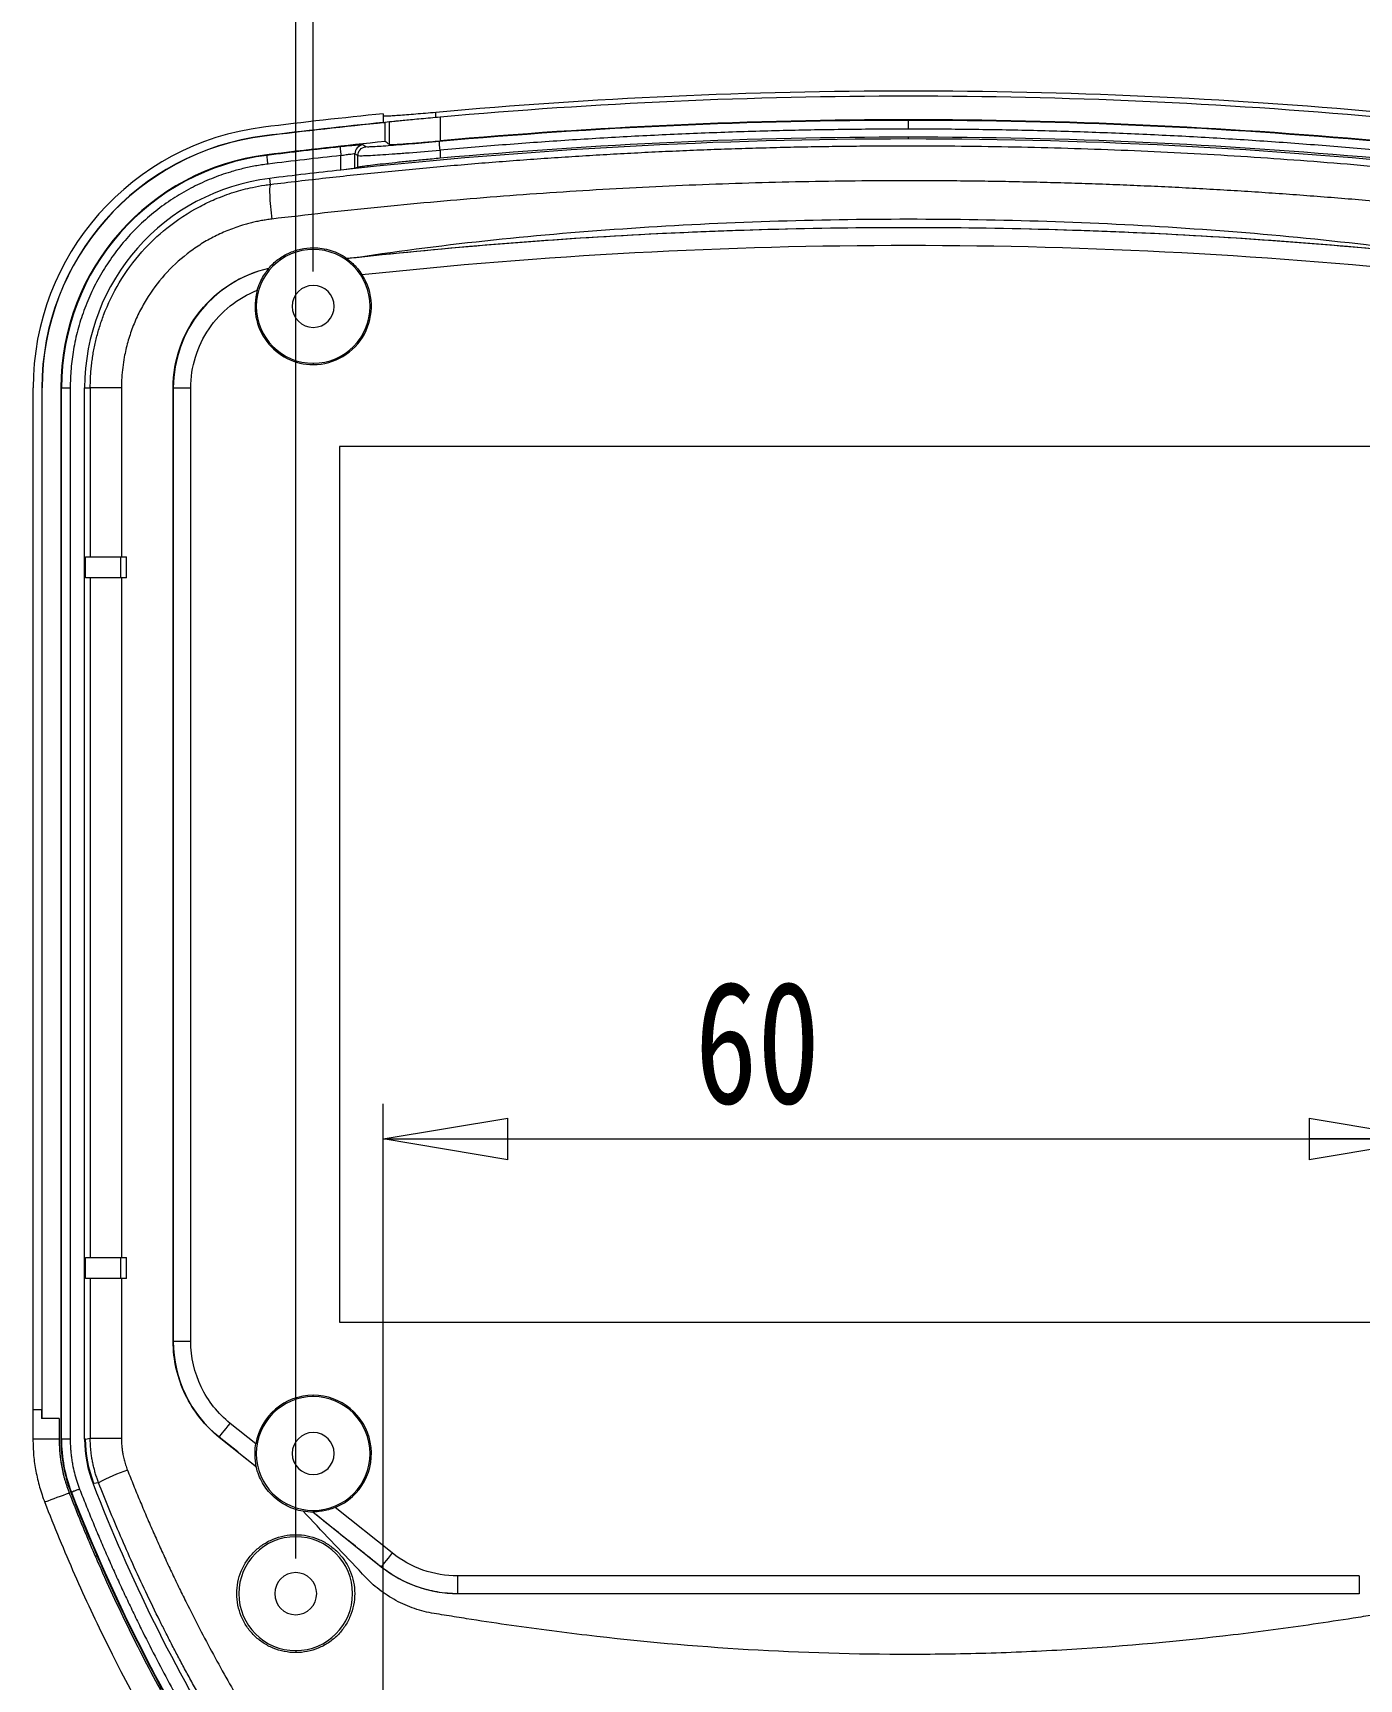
# Model space of a CAD drawing. Header units: millimetres. Extents: x 6 to 426, y 10 to 307.
# Drawn here: x 210.44 to 248.32, y 199.07 to 246.07 of the extents above; entities that cross this region are included whole.
import ezdxf

# ---------------------------------------------------------------- set-up
doc = ezdxf.new("R2010")
doc.units = ezdxf.units.MM
doc.styles.add('SLDTEXTSTYLE1', font='TXT', dxfattribs={"width": 0.75})
doc.dimstyles.new('SLDDIMSTYLE0', dxfattribs={"dimtxt": 3.5, "dimasz": 3.556, "dimexe": 0, "dimexo": 0.0625, "dimgap": 0.875, "dimtad": 1, "dimlfac": 2, "dimrnd": 1e-09, "dimzin": 12, "dimdsep": 46, "dimtxsty": 'SLDTEXTSTYLE1', "dimblk1": 'CLOSED', "dimblk2": 'CLOSED', "dimsah": 1, "dimcen": 0.09, "dimadec": 0, "dimazin": 3, "dimtfac": 1, "dimtofl": 0, "dimtmove": 0, "dimatfit": 3, "dimldrblk": 'CLOSED', "dimfxl": 1, "dimfrac": 2, "dimtolj": 1, "dimtzin": 12, "dimarcsym": 0})

# ---------------------------------------------------------------- blocks, each defined once
blk = doc.blocks.new('_CLOSED')
at = {"color": 0, "linetype": 'ByBlock', "lineweight": -2}
for p, q in [((-1, 0.166667), (0, 0)), ((-1, 0.166667), (-1, -0.166667)), ((0, 0), (-1, -0.166667)), ((0, 0), (-1, 0))]:
    blk.add_line(p, q, dxfattribs=at)
blk = doc.blocks.new('_D_3')
at = {"color": 7, "linetype": 'Continuous', "lineweight": 0}
for p, q in [((218.45, 239.263), (218.45, 251.952)), ((252.45, 239.263), (252.45, 251.952)), ((218.45, 250.952), (252.45, 250.952))]:
    blk.add_line(p, q, dxfattribs=at)
at = {"color": 7, "linetype": 'Continuous', "lineweight": 0, "xscale": 3.556, "yscale": 3.556, "rotation": 180.0000000000004}
blk.add_blockref('_CLOSED', (218.45, 250.952, 1.251), dxfattribs=at)
at = {"color": 7, "linetype": 'Continuous', "lineweight": 0, "xscale": 3.556, "yscale": 3.556}
blk.add_blockref('_CLOSED', (252.45, 250.952, 1.251), dxfattribs=at)
at = {"color": 7, "linetype": 'Continuous', "lineweight": 0, "insert": (231.541, 255.464, 1.251), "char_height": 3.5, "attachment_point": 1, "style": 'SLDTEXTSTYLE1'}
blk.add_mtext('68', dxfattribs=at)
blk = doc.blocks.new('_D_4')
at = {"color": 7, "linetype": 'Continuous', "lineweight": 0}
for p, q in [((217.95, 202.513), (217.95, 261.408)), ((252.95, 200.888), (252.95, 261.408)), ((217.95, 260.408), (252.95, 260.408))]:
    blk.add_line(p, q, dxfattribs=at)
at = {"color": 7, "linetype": 'Continuous', "lineweight": 0, "xscale": 3.556, "yscale": 3.556, "rotation": 180.0000000000004}
blk.add_blockref('_CLOSED', (217.95, 260.408, 1.251), dxfattribs=at)
at = {"color": 7, "linetype": 'Continuous', "lineweight": 0, "xscale": 3.556, "yscale": 3.556}
blk.add_blockref('_CLOSED', (252.95, 260.408, 1.251), dxfattribs=at)
at = {"color": 7, "linetype": 'Continuous', "lineweight": 0, "insert": (231.541, 264.92, 1.251), "char_height": 3.5, "attachment_point": 1, "style": 'SLDTEXTSTYLE1'}
blk.add_mtext('70', dxfattribs=at)
blk = doc.blocks.new('_D_5')
at = {"color": 7, "linetype": 'Continuous', "lineweight": 0}
for p, q in [((220.45, 197.513), (220.45, 215.494)), ((250.45, 197.513), (250.45, 215.494)), ((220.45, 214.494), (250.45, 214.494))]:
    blk.add_line(p, q, dxfattribs=at)
at = {"color": 7, "linetype": 'Continuous', "lineweight": 0, "xscale": 3.556, "yscale": 3.556, "rotation": 180.0000000000004}
blk.add_blockref('_CLOSED', (220.45, 214.494, 1.251), dxfattribs=at)
at = {"color": 7, "linetype": 'Continuous', "lineweight": 0, "xscale": 3.556, "yscale": 3.556}
blk.add_blockref('_CLOSED', (250.45, 214.494, 1.251), dxfattribs=at)
at = {"color": 7, "linetype": 'Continuous', "lineweight": 0, "insert": (229.351, 219.006, 1.251), "char_height": 3.5, "attachment_point": 1, "style": 'SLDTEXTSTYLE1'}
blk.add_mtext('60', dxfattribs=at)

msp = doc.modelspace()

# ---------------------------------------------------------------- linework, layer by layer
at = {"color": 7, "linetype": 'Continuous', "lineweight": 15}
for p, q in [((220.4495, 243.7613), (220.4495, 243.51)), ((220.6244, 243.5275), (220.4916, 243.5143)), ((220.5004, 242.9684), (220.5004, 243.5086)), ((220.6244, 242.8874), (220.6244, 243.5275)), ((221.9495, 243.6534), (221.9495, 243.7993)), ((222.0735, 243.6646), (222.0735, 242.9883)), ((217.0592, 243.1296), (217.06, 243.1231)), ((235.4495, 243.0415), (235.4495, 243.0938)), ((217.126, 242.5898), (217.1279, 242.574)), ((219.2432, 242.1547), (219.2432, 242.5691)), ((219.7249, 242.569), (219.643, 242.6222)), ((219.643, 242.2021), (219.643, 242.6222)), ((219.7249, 242.2355), (219.7249, 242.569)), ((219.9488, 242.8176), (219.8667, 242.8708)), ((222.0735, 242.7201), (222.0735, 242.4905)), ((217.2303, 241.7464), (217.2092, 241.9172)), ((218.4495, 239.8882), (218.4495, 239.9365)), ((218.4495, 236.6382), (218.4495, 236.6011)), ((210.4495, 206.7632), (210.4495, 235.9345)), ((210.7061, 235.9345), (210.6995, 235.9345)), ((210.6995, 235.9345), (210.6995, 206.7632)), ((210.7061, 206.5132), (210.7061, 235.9345)), ((211.2594, 235.9345), (211.2435, 235.9345)), ((211.2435, 235.9345), (211.2435, 205.9254)), ((211.2594, 235.9345), (211.5093, 235.9345)), ((211.2594, 205.9254), (211.2594, 235.9345)), ((211.5093, 235.9345), (211.5093, 205.9254)), ((211.9212, 205.9254), (211.9212, 235.9345)), ((211.9212, 235.9345), (212.0821, 235.9345)), ((212.0821, 235.9345), (212.0821, 231.1132)), ((212.972, 235.9345), (212.0821, 235.9345)), ((212.972, 235.9345), (212.972, 231.1132)), ((214.4502, 208.7147), (214.4502, 235.9345)), ((214.4539, 235.9345), (214.4502, 235.9345)), ((214.4539, 235.9345), (214.9538, 235.9345)), ((214.4539, 235.9345), (214.4539, 208.7147)), ((214.9538, 208.7147), (214.9538, 235.9345)), ((251.6995, 234.2632), (219.1995, 234.2632)), ((219.1995, 234.2632), (219.1995, 209.2632)), ((211.9435, 230.5132), (211.9435, 231.1132)), ((211.9435, 231.1132), (212.9495, 231.1132)), ((212.9495, 231.1132), (212.9495, 230.5132)), ((212.9495, 231.1132), (213.1139, 231.1132)), ((213.1139, 230.5132), (213.1139, 231.1132)), ((212.9495, 230.5132), (211.9435, 230.5132)), ((212.0821, 230.5132), (212.0821, 211.1132)), ((213.1139, 230.5132), (212.9495, 230.5132)), ((212.972, 230.5132), (212.972, 211.1132)), ((211.9435, 210.5132), (211.9435, 211.1132)), ((211.9435, 211.1132), (212.9495, 211.1132)), ((212.9495, 211.1132), (212.9495, 210.5132)), ((212.9495, 211.1132), (213.1139, 211.1132)), ((213.1139, 210.5132), (213.1139, 211.1132)), ((212.9495, 210.5132), (211.9435, 210.5132)), ((212.0821, 210.5132), (212.0821, 205.9502)), ((213.1139, 210.5132), (212.9495, 210.5132)), ((212.972, 210.5132), (212.972, 205.9502)), ((219.1995, 209.2632), (251.6995, 209.2632)), ((214.4539, 208.7147), (214.4502, 208.7147)), ((214.9538, 208.7147), (214.4539, 208.7147)), ((218.4495, 207.1382), (218.4495, 207.1753)), ((210.4435, 206.7632), (210.4435, 205.9216)), ((210.6934, 206.7632), (210.4435, 206.7632)), ((210.6934, 206.7632), (210.6934, 206.5132)), ((210.6995, 206.7632), (210.6934, 206.7632)), ((211.1932, 206.5132), (210.6934, 206.5132)), ((210.6995, 206.7632), (210.6995, 206.5132)), ((210.7061, 206.5132), (210.6995, 206.5132)), ((211.1932, 206.5132), (210.7061, 206.5132)), ((211.1932, 206.5132), (211.1932, 205.9241)), ((216.8106, 205.7896), (216.0781, 206.3755)), ((211.2435, 205.9254), (211.2594, 205.9254)), ((211.5093, 205.9254), (211.2594, 205.9254)), ((211.95, 205.9254), (211.9212, 205.9254)), ((211.95, 205.9254), (212.0821, 205.9502)), ((212.0821, 205.9502), (212.972, 205.9502)), ((215.7658, 205.9851), (215.7628, 205.9813)), ((215.7658, 205.9851), (216.8261, 205.1368)), ((212.1879, 204.6574), (212.161, 204.647)), ((212.3212, 204.6805), (212.1879, 204.6574)), ((211.482, 204.3845), (211.488, 204.3856)), ((211.5293, 204.4014), (211.5441, 204.4071)), ((220.7051, 202.6739), (219.0789, 203.9749)), ((218.4387, 203.8468), (220.3928, 202.2835)), ((218.4495, 203.8882), (218.4495, 203.8475)), ((217.9495, 203.1382), (217.9495, 203.1971)), ((220.3928, 202.2835), (220.3892, 202.2791)), ((248.3226, 202.0175), (222.5765, 202.0175)), ((222.5765, 201.5175), (222.5765, 202.0175)), ((248.3226, 202.0175), (248.3226, 201.5175)), ((222.5765, 201.5175), (248.3226, 201.5175)), ((222.5765, 201.5175), (222.5765, 201.5114)), ((248.3226, 201.5175), (248.3226, 201.5114)), ((217.9495, 199.8882), (217.9495, 199.8292))]:
    msp.add_line(p, q, dxfattribs=at)
at = {"color": 7, "linetype": 'Continuous', "lineweight": 15, "flags": 128}
for points in [[(220.4495, 243.51), (220.4548, 243.5105), (220.46, 243.5111), (220.4653, 243.5116), (220.4706, 243.5121), (220.4758, 243.5127), (220.4811, 243.5132), (220.4864, 243.5137), (220.4916, 243.5143)], [(220.4916, 243.5143), (220.4965, 243.5111), (220.5004, 243.5086)], [(219.216, 242.8175), (219.2167, 242.8116), (219.2183, 242.7968), (219.2209, 242.7734), (219.2242, 242.7425), (219.2283, 242.7051), (219.233, 242.6627), (219.238, 242.6168), (219.2432, 242.5691)], [(219.7249, 242.2355), (219.679, 242.2168), (219.643, 242.2021)], [(217.1819, 239.3448), (217.18, 239.3479), (217.1786, 239.3502)], [(219.4119, 239.6329), (219.4107, 239.6285), (219.4098, 239.625)], [(215.7658, 205.9851), (215.7723, 205.9932), (215.7904, 206.0158), (215.8194, 206.0521), (215.8582, 206.1006), (215.9055, 206.1597), (215.9592, 206.2269), (216.0175, 206.2998), (216.0781, 206.3755)], [(216.821, 205.1336), (216.6887, 205.2396), (216.5564, 205.3455), (216.4241, 205.4515), (216.2919, 205.5575), (216.1596, 205.6634), (216.0273, 205.7694), (215.895, 205.8754), (215.7628, 205.9813)], [(216.8261, 205.1368), (216.8233, 205.135), (216.821, 205.1336)], [(218.4366, 203.8409), (218.4378, 203.8442), (218.4387, 203.8468)], [(220.7051, 202.6739), (220.6445, 202.5982), (220.5862, 202.5253), (220.5324, 202.4581), (220.4852, 202.3991), (220.4463, 202.3505), (220.4173, 202.3142), (220.3992, 202.2916), (220.3928, 202.2835)]]:
    msp.add_lwpolyline(points, dxfattribs=at)
at = {"color": 7, "linetype": 'Continuous', "lineweight": 15}
for centre, radius, start, end in [((235.4495, 94.5132), 149.8953, 90, 95.167225), ((235.4495, 94.5132), 149.8953, 84.832775, 90), ((235.4495, 94.5132), 149.75, 90, 95.124626), ((235.4495, 94.5132), 149.75, 84.875374, 90), ((235.4495, 94.5132), 150, 95.73917, 97.054131), ((235.4495, 94.5132), 149.75, 95.748784, 97.054131), ((235.454, 94.4732), 149.7837, 95.729653, 97.053953), ((235.4495, 94.5132), 149.0592, 90, 95.157108), ((235.4495, 94.5132), 149.0764, 90, 95.147843), ((235.4495, 94.5132), 149.0764, 84.852157, 90), ((235.4495, 94.5132), 149.0592, 84.842892, 90), ((217.9495, 235.9345), 7.5, 97.05413, 180), ((217.9495, 235.9345), 7.25, 97.05413, 180), ((217.9495, 235.9345), 7.2435, 97.05413, 180), ((235.4544, 94.4698), 149.2497, 95.750372, 97.05394), ((235.4495, 94.5132), 148.5283, 90, 96.264151), ((235.4495, 94.5132), 148.5807, 90, 95.165066), ((235.4495, 94.5132), 148.5807, 84.834934, 90), ((235.4495, 94.5132), 148.5283, 83.735849, 90), ((217.9495, 235.9345), 6.706, 97.05413, 180), ((217.9495, 235.9345), 6.6901, 97.05413, 180), ((235.4495, 94.5132), 149.1902, 96.246756, 97.054131), ((235.4495, 94.5132), 148.5283, 96.264151, 97.054131), ((217.9495, 235.9345), 6.0283, 97.05413, 180), ((235.4495, 94.5132), 145.9956, 83.692524, 96.307475), ((218.4495, 238.2632), 1.625, 90, 270), ((218.4495, 238.2632), 1.625, 270, 90), ((217.9495, 235.9345), 3.4956, 102.68574, 180), ((218.4495, 238.2632), 0.6, 90, 270), ((218.4495, 238.2632), 1.6621, 270, 33.03968), ((218.4495, 238.2632), 0.6, 270, 90), ((218.4495, 238.2632), 1.6621, 163.97917, 270), ((217.9495, 208.7147), 3.4956, 180, 231.34019), ((218.4495, 205.5132), 1.6621, 90, 170.42719), ((218.4495, 205.5132), 1.625, 90, 270), ((218.4495, 205.5132), 1.6621, 292.2532, 90), ((218.4495, 205.5132), 1.625, 270, 90), ((215.4488, 205.9254), 4.2053, 179.99997, 201.24773), ((215.4488, 205.9254), 4.1894, 179.99997, 201.24773), ((215.4488, 205.9254), 3.5276, 179.99996, 201.2477), ((218.4495, 205.5132), 0.6, 90, 270), ((218.4495, 205.5132), 0.6, 270, 90), ((215.0762, 199.5477), 5.8255, 109.37382, 118.22497), ((257.3905, 222.2336), 48.5283, 201.24766, 211.46418), ((257.3905, 222.2336), 49.206, 201.24767, 211.46418), ((217.9495, 201.5132), 1.625, 90, 270), ((217.9495, 201.5132), 1.625, 270, 90), ((217.9495, 201.5132), 0.6, 90, 270), ((217.9495, 201.5132), 0.6, 270, 90), ((222.5765, 205.0132), 3.4956, 231.34019, 270)]:
    msp.add_arc(centre, radius, start, end, dxfattribs=at)
msp.add_ellipse((-0.9653, 94.5132), major_axis=(315.2757, 0), ratio=0.661589, start_param=0.7914088, end_param=0.7919615, dxfattribs=at)
for points, knots in [([(221.9495, 243.7993), (221.8507, 243.7903), (221.7535, 243.7817), (221.5623, 243.765), (221.4673, 243.7569), (221.2859, 243.7418), (221.1998, 243.7348), (221.0368, 243.722), (220.9596, 243.7161), (220.821, 243.7063), (220.7588, 243.7021), (220.6489, 243.6956), (220.6021, 243.6932), (220.4894, 243.6891), (220.4495, 243.6903), (220.4495, 243.6955)], [0, 0, 0, 0, 0.125, 0.125, 0.25, 0.25, 0.375, 0.375, 0.5, 0.5, 0.625, 0.625, 0.75, 0.75, 1, 1, 1, 1]), ([(222.0735, 243.6646), (221.98, 243.6562), (221.8881, 243.6479), (221.7072, 243.6313), (221.6174, 243.623), (221.4451, 243.6069), (221.3633, 243.5992), (221.2082, 243.5845), (221.1343, 243.5774), (221.0009, 243.5645), (220.9409, 243.5587), (220.834, 243.5482), (220.7875, 243.5437), (220.6743, 243.5325), (220.6309, 243.5282), (220.6244, 243.5275)], [0, 0, 0, 0, 0.125, 0.125, 0.25, 0.25, 0.375, 0.375, 0.5, 0.5, 0.625, 0.625, 0.75, 0.75, 1, 1, 1, 1]), ([(235.4495, 243.3225), (235.4495, 243.3515), (235.4495, 243.3828), (235.4495, 243.4435), (235.4495, 243.4726), (235.4495, 243.5212), (235.4495, 243.5404), (235.4495, 243.5656), (235.4495, 243.5716), (235.4495, 243.5724)], [0, 0, 0, 0, 0.25, 0.25, 0.5, 0.5, 0.75, 0.75, 1, 1, 1, 1]), ([(222.051, 242.969), (221.7801, 242.9445), (221.5109, 242.9208), (221.1389, 242.8892), (221.0183, 242.8792), (220.7922, 242.8609), (220.6874, 242.8527), (220.4941, 242.8382), (220.4051, 242.8319), (220.251, 242.822), (220.1849, 242.8183), (220.0749, 242.8134), (220.0316, 242.8123), (219.9712, 242.8129), (219.9535, 242.8145), (219.9488, 242.8176)], [0, 0, 0, 0, 0.25, 0.25, 0.375, 0.375, 0.5, 0.5, 0.625, 0.625, 0.75, 0.75, 0.875, 0.875, 1, 1, 1, 1]), ([(220.6244, 242.8874), (220.6276, 242.8853), (220.6398, 242.8841), (220.6814, 242.8835), (220.7113, 242.8841), (220.7871, 242.8871), (220.8327, 242.8895), (220.9389, 242.896), (221.0003, 242.9001), (221.1335, 242.9096), (221.2057, 242.915), (221.3616, 242.9273), (221.4448, 242.934), (221.7012, 242.9553), (221.8867, 242.9715), (222.0735, 242.9883)], [0, 0, 0, 0, 0.125, 0.125, 0.25, 0.25, 0.375, 0.375, 0.5, 0.5, 0.625, 0.625, 0.75, 0.75, 1, 1, 1, 1]), ([(222.0735, 242.7201), (222.0709, 242.749), (222.0681, 242.7802), (222.0626, 242.8406), (222.06, 242.8697), (222.0556, 242.918), (222.0539, 242.9371), (222.0516, 242.9622), (222.0511, 242.9682), (222.051, 242.969)], [0, 0, 0, 0, 0.25, 0.25, 0.5, 0.5, 0.75, 0.75, 1, 1, 1, 1]), ([(235.4495, 243.3225), (235.1517, 243.322), (234.5561, 243.3209), (233.6629, 243.3126), (232.77, 243.2993), (231.8773, 243.2805), (230.9848, 243.2564), (230.0926, 243.227), (229.2006, 243.1922), (228.3088, 243.152), (227.4173, 243.1065), (226.526, 243.0556), (225.635, 242.9994), (224.7442, 242.9378), (223.8537, 242.8708), (222.9634, 242.7988), (222.3701, 242.7463), (222.0735, 242.7201)], [0, 0, 0, 0, 0.0667031, 0.1333906, 0.2000648, 0.2667283, 0.3333834, 0.4000324, 0.4666779, 0.5333221, 0.5999676, 0.6666166, 0.7332717, 0.7999352, 0.8666094, 0.9332969, 1, 1, 1, 1]), ([(248.8255, 242.7201), (248.5289, 242.7463), (247.9356, 242.7988), (247.0453, 242.8708), (246.1548, 242.9378), (245.264, 242.9994), (244.373, 243.0556), (243.4817, 243.1065), (242.5902, 243.152), (241.6984, 243.1922), (240.8064, 243.227), (239.9142, 243.2564), (239.0217, 243.2805), (238.129, 243.2993), (237.2361, 243.3126), (236.3429, 243.3209), (235.7473, 243.322), (235.4495, 243.3225)], [0, 0, 0, 0, 0.06670331, 0.13339099, 0.20006543, 0.26672903, 0.33338419, 0.40003331, 0.4666788, 0.53332306, 0.59996848, 0.66661747, 0.73327243, 0.79993577, 0.86660987, 0.93329715, 1, 1, 1, 1]), ([(217.1586, 242.326), (217.1507, 242.3899), (217.1428, 242.4534), (217.1315, 242.5449), (217.1281, 242.5724), (217.1279, 242.574)], [0, 0, 0, 0, 0.5, 0.5, 1, 1, 1, 1]), ([(219.2432, 242.5691), (218.8956, 242.5304), (218.2003, 242.453), (217.5058, 242.3684), (217.1586, 242.326)], [0, 0, 0, 0, 0.4999939, 1, 1, 1, 1]), ([(217.2303, 241.7464), (217.4938, 241.778), (218.0207, 241.8412), (218.8118, 241.9306), (219.6031, 242.0162), (220.3946, 242.0975), (221.1863, 242.1746), (221.9782, 242.2476), (222.7703, 242.3164), (223.5625, 242.3809), (224.3549, 242.4413), (225.1474, 242.4976), (225.9399, 242.5496), (226.7326, 242.5975), (227.5252, 242.6412), (228.3179, 242.6807), (229.1106, 242.716), (229.9033, 242.7472), (230.6959, 242.7742), (231.4884, 242.7971), (232.2809, 242.8158), (233.0732, 242.8303), (233.8655, 242.8407), (234.6575, 242.8469), (235.6915, 242.8496), (236.9677, 242.8432), (238.4863, 242.8203), (240.0053, 242.7822), (241.5245, 242.7287), (243.0438, 242.66), (244.5632, 242.5759), (246.0823, 242.4765), (247.6011, 242.3617), (249.1194, 242.2316), (250.637, 242.0859), (252.154, 241.9258), (253.1636, 241.8062), (253.6687, 241.7464)], [0, 0, 0, 0, 0.0218519, 0.0436913, 0.0655185, 0.0873338, 0.1091376, 0.1309301, 0.1527117, 0.1744827, 0.1962435, 0.2179944, 0.2397356, 0.2614676, 0.2831906, 0.304905, 0.3266111, 0.3483092, 0.3699998, 0.391683, 0.4133592, 0.4350288, 0.4566922, 0.4783495, 0.5000012, 0.5415044, 0.5830295, 0.624579, 0.6661551, 0.7077601, 0.7493964, 0.7910663, 0.8327721, 0.874516, 0.9163005, 0.9581277, 1, 1, 1, 1]), ([(219.8667, 242.8708), (219.8638, 242.8727), (219.8443, 242.8728), (219.7765, 242.8696), (219.7275, 242.8663), (219.6376, 242.859), (219.6043, 242.8562), (219.5347, 242.8499), (219.4979, 242.8464), (219.3819, 242.8352), (219.2998, 242.8267), (219.216, 242.8175)], [0, 0, 0, 0, 0.25, 0.25, 0.5, 0.5, 0.625, 0.625, 0.75, 0.75, 1, 1, 1, 1]), ([(219.2432, 242.5691), (219.2945, 242.5782), (219.3448, 242.5866), (219.4396, 242.6016), (219.4832, 242.608), (219.52, 242.6128)], [0, 0, 0, 0, 0.5, 0.5, 1, 1, 1, 1]), ([(219.8667, 242.8708), (219.806, 242.8643), (219.7481, 242.8348), (219.6664, 242.744), (219.643, 242.6833), (219.643, 242.6222)], [0, 0, 0, 0, 0.5, 0.5, 1, 1, 1, 1]), ([(219.7249, 242.569), (219.7249, 242.6301), (219.7483, 242.6909), (219.8301, 242.7816), (219.8881, 242.8112), (219.9488, 242.8176)], [0, 0, 0, 0, 0.5, 0.5, 1, 1, 1, 1]), ([(219.7249, 242.569), (219.7302, 242.566), (219.75, 242.5643), (219.8174, 242.5637), (219.8658, 242.5648), (219.9887, 242.5697), (220.0625, 242.5734), (220.2348, 242.5833), (220.3342, 242.5896), (220.5501, 242.604), (220.6671, 242.6122), (220.9197, 242.6304), (221.0545, 242.6405), (221.4701, 242.672), (221.7708, 242.6957), (222.0735, 242.7201)], [0, 0, 0, 0, 0.125, 0.125, 0.25, 0.25, 0.375, 0.375, 0.5, 0.5, 0.625, 0.625, 0.75, 0.75, 1, 1, 1, 1]), ([(217.1586, 242.326), (217.098, 242.318), (216.9769, 242.302), (216.7964, 242.2715), (216.6169, 242.2363), (216.4386, 242.1959), (216.2613, 242.1504), (215.9593, 242.0638), (215.5383, 241.9158), (215.0069, 241.6732), (214.4936, 241.38), (213.836, 240.9184), (213.0952, 240.2252), (212.4982, 239.405), (212.1209, 238.6957), (211.893, 238.1504), (211.7175, 237.5931), (211.6158, 237.1274), (211.5599, 236.7563), (211.5308, 236.4834), (211.5127, 236.2094), (211.5104, 236.0262), (211.5093, 235.9345)], [0, 0, 0, 0, 0.01967566, 0.03931624, 0.05893756, 0.07855548, 0.09818587, 0.11784457, 0.17971155, 0.24163216, 0.305663, 0.36974996, 0.50000234, 0.63025472, 0.69428448, 0.75837253, 0.82023716, 0.88216012, 0.91161468, 0.94103708, 0.970481, 1, 1, 1, 1]), ([(219.643, 242.2021), (219.6412, 242.2013), (219.6294, 242.1995), (219.5875, 242.194), (219.5575, 242.1904), (219.4473, 242.1774), (219.3462, 242.166), (219.2432, 242.1547)], [0, 0, 0, 0, 0.25, 0.25, 0.5, 0.5, 1, 1, 1, 1]), ([(222.0735, 242.4905), (221.922, 242.4768), (221.7729, 242.4629), (221.4797, 242.4349), (221.3341, 242.4207), (221.0549, 242.3926), (220.9224, 242.3789), (220.671, 242.3523), (220.5513, 242.3392), (220.3353, 242.3151), (220.2379, 242.3039), (220.0647, 242.2834), (219.9893, 242.2741), (219.867, 242.2584), (219.819, 242.2518), (219.7502, 242.2414), (219.7302, 242.2377), (219.7249, 242.2355)], [0, 0, 0, 0, 0.125, 0.125, 0.25, 0.25, 0.375, 0.375, 0.5, 0.5, 0.625, 0.625, 0.75, 0.75, 0.875, 0.875, 1, 1, 1, 1]), ([(212.0821, 235.9345), (212.0826, 235.9926), (212.0836, 236.1088), (212.0917, 236.2833), (212.1047, 236.4581), (212.1231, 236.6329), (212.1467, 236.8077), (212.1757, 236.9822), (212.2101, 237.1563), (212.2499, 237.3297), (212.2951, 237.5025), (212.3457, 237.6742), (212.4017, 237.8449), (212.5592, 238.2795), (212.8953, 238.9737), (213.5097, 239.8122), (214.2874, 240.5532), (215.0135, 241.0292), (215.6735, 241.3423), (216.1738, 241.5268), (216.6521, 241.6521), (217.0017, 241.7165), (217.1747, 241.7391), (217.2303, 241.7464)], [0, 0, 0, 0, 0.0204979, 0.0410606, 0.0616885, 0.0823814, 0.1031396, 0.1239631, 0.1448521, 0.1658067, 0.1868269, 0.2079129, 0.2290647, 0.2502824, 0.3712484, 0.5000813, 0.6157469, 0.749723, 0.8052419, 0.874226, 0.9382086, 0.9801342, 1, 1, 1, 1]), ([(217.2303, 241.7464), (217.2206, 241.7422), (217.2126, 241.7171), (217.2037, 241.6158), (217.2029, 241.5393), (217.2095, 241.3471), (217.2169, 241.2319), (217.2374, 240.9926), (217.2505, 240.8691), (217.2643, 240.7543)], [0, 0, 0, 0, 0.25, 0.25, 0.5, 0.5, 0.75, 0.75, 1, 1, 1, 1]), ([(253.6347, 240.7543), (253.3721, 240.7856), (252.8471, 240.8483), (252.0588, 240.937), (251.2702, 241.0219), (250.4813, 241.1025), (249.6921, 241.1791), (248.9026, 241.2515), (248.1129, 241.3197), (247.3229, 241.3839), (246.5326, 241.4439), (245.7421, 241.4997), (244.9514, 241.5514), (244.1605, 241.599), (243.3693, 241.6425), (242.578, 241.6818), (241.7865, 241.7169), (240.9948, 241.748), (240.203, 241.7749), (239.411, 241.7976), (238.6189, 241.8162), (237.8267, 241.8307), (237.0344, 241.8411), (236.242, 241.8473), (235.2074, 241.85), (233.9307, 241.8436), (232.4121, 241.8208), (230.8939, 241.7828), (229.3763, 241.7296), (227.8592, 241.6612), (226.3428, 241.5776), (224.8272, 241.4788), (223.3124, 241.3648), (221.7985, 241.2356), (220.2857, 241.091), (218.7738, 240.9322), (217.7676, 240.8136), (217.2643, 240.7543)], [0, 0, 0, 0, 0.021815, 0.0436191, 0.0654127, 0.0871965, 0.108971, 0.1307368, 0.1524946, 0.1742449, 0.1959883, 0.2177253, 0.2394567, 0.2611829, 0.2829045, 0.3046222, 0.3263366, 0.3480481, 0.3697575, 0.3914653, 0.4131721, 0.4348785, 0.4565851, 0.4782924, 0.5000012, 0.5416071, 0.5832102, 0.6248146, 0.6664245, 0.708044, 0.7496774, 0.7913287, 0.8330022, 0.8747019, 0.916432, 0.9581967, 1, 1, 1, 1]), ([(217.2643, 240.7543), (217.2154, 240.748), (217.1177, 240.7353), (216.972, 240.7108), (216.8273, 240.6822), (216.6835, 240.6492), (216.5407, 240.6118), (216.3061, 240.5428), (215.9842, 240.427), (215.5853, 240.2414), (215.2036, 240.0204), (214.7243, 239.6812), (214.1847, 239.1778), (213.745, 238.5853), (213.4617, 238.0694), (213.2853, 237.6648), (213.1462, 237.2452), (213.057, 236.8621), (213.0051, 236.5224), (212.9772, 236.2291), (212.9738, 236.0328), (212.972, 235.9345)], [0, 0, 0, 0, 0.0210075, 0.0419741, 0.0629188, 0.0838603, 0.1048176, 0.1258096, 0.1880711, 0.2503378, 0.3130134, 0.3756784, 0.5001177, 0.625267, 0.6876087, 0.7499493, 0.8125013, 0.875079, 0.9167018, 0.9582899, 1, 1, 1, 1]), ([(219.6787, 239.6624), (220.9799, 239.8616), (222.287, 240.0246), (224.9078, 240.2991), (226.222, 240.4099), (230.1695, 240.6733), (232.8098, 240.7578), (238.0889, 240.7578), (240.729, 240.6733), (244.6768, 240.4099), (245.9906, 240.2991), (248.6119, 240.0247), (249.9191, 239.8615), (251.2203, 239.6624)], [0, 0, 0, 0, 0.125, 0.125, 0.25, 0.25, 0.5, 0.5, 0.75, 0.75, 0.875, 0.875, 1, 1, 1, 1]), ([(219.6787, 239.6624), (220.9876, 239.8049), (222.2985, 239.9296), (224.9232, 240.1434), (226.2373, 240.2325), (230.1818, 240.4464), (232.8158, 240.5178), (238.0831, 240.5178), (240.7169, 240.4464), (244.6616, 240.2325), (245.9755, 240.1434), (248.6005, 239.9296), (249.9114, 239.8049), (251.2203, 239.6624)], [0, 0, 0, 0, 0.125, 0.125, 0.25, 0.25, 0.5, 0.5, 0.75, 0.75, 0.875, 0.875, 1, 1, 1, 1]), ([(217.1786, 239.3502), (217.2575, 239.4426), (217.3449, 239.5247), (217.5358, 239.6694), (217.6407, 239.7323), (217.8585, 239.8328), (217.9718, 239.8711), (218.2075, 239.9232), (218.3283, 239.9365), (218.4495, 239.9365)], [0, 0, 0, 0, 0.25, 0.25, 0.5, 0.5, 0.75, 0.75, 1, 1, 1, 1]), ([(218.4495, 239.9365), (218.6216, 239.9367), (218.7894, 239.9108), (219.0346, 239.8337), (219.1147, 239.8015), (219.2677, 239.726), (219.3413, 239.6825), (219.4119, 239.6329)], [0, 0, 0, 0, 0.5, 0.5, 0.75, 0.75, 1, 1, 1, 1]), ([(219.8428, 239.1694), (225.025, 239.7285), (230.2372, 240.0088), (240.6618, 240.0088), (245.874, 239.7285), (251.0562, 239.1694)], [0, 0, 0, 0, 0.5, 0.5, 1, 1, 1, 1]), ([(214.4502, 235.9345), (214.4502, 236.3325), (214.5161, 236.7194), (214.7796, 237.4698), (214.9699, 237.8128), (215.4659, 238.4327), (215.7586, 238.6932), (216.4306, 239.1138), (216.792, 239.2627), (217.1786, 239.3502)], [0, 0, 0, 0, 0.25, 0.25, 0.5, 0.5, 0.75, 0.75, 1, 1, 1, 1]), ([(216.852, 238.7219), (216.8739, 238.7981), (216.9005, 238.8708), (216.9621, 239.0099), (216.9962, 239.074), (217.0661, 239.1895), (217.102, 239.2406), (217.1609, 239.3187), (217.1822, 239.3442), (217.1819, 239.3448)], [0, 0, 0, 0, 0.25, 0.25, 0.5, 0.5, 0.75, 0.75, 1, 1, 1, 1]), ([(219.4098, 239.625), (219.4097, 239.6244), (219.4308, 239.6091), (219.4944, 239.559), (219.5357, 239.5247), (219.623, 239.4429), (219.6689, 239.3955), (219.7591, 239.2892), (219.8026, 239.2313), (219.8428, 239.1694)], [0, 0, 0, 0, 0.25, 0.25, 0.5, 0.5, 0.75, 0.75, 1, 1, 1, 1]), ([(214.9538, 235.9345), (214.9538, 236.233), (214.9988, 236.5315), (215.1746, 237.102), (215.3054, 237.3739), (215.6414, 237.8674), (215.8466, 238.0888), (216.313, 238.4614), (216.5742, 238.6125), (216.852, 238.7219)], [0, 0, 0, 0, 0.25, 0.25, 0.5, 0.5, 0.75, 0.75, 1, 1, 1, 1]), ([(215.7628, 205.9813), (215.5575, 206.1457), (215.3743, 206.33), (215.0505, 206.7367), (214.9092, 206.9619), (214.6836, 207.4309), (214.5973, 207.6764), (214.4797, 208.1902), (214.4502, 208.4509), (214.4502, 208.7147)], [0, 0, 0, 0, 0.25, 0.25, 0.5, 0.5, 0.75, 0.75, 1, 1, 1, 1]), ([(216.0781, 206.3755), (215.7288, 206.655), (215.4433, 207.0138), (215.0557, 207.8203), (214.9538, 208.2673), (214.9538, 208.7147)], [0, 0, 0, 0, 0.5, 0.5, 1, 1, 1, 1]), ([(210.4434, 205.9216), (210.4463, 205.768), (210.4513, 205.6142), (210.4788, 205.3084), (210.5004, 205.1564), (210.5569, 204.8542), (210.5917, 204.7047), (210.6765, 204.4097), (210.7271, 204.2643), (210.7803, 204.1202)], [0, 0, 0, 0, 0.25, 0.25, 0.5, 0.5, 0.75, 0.75, 1, 1, 1, 1]), ([(211.1932, 205.9241), (211.1941, 205.8748), (211.1954, 205.8092), (211.1986, 205.7272), (211.201, 205.678), (211.2038, 205.6289), (211.2073, 205.5798), (211.21, 205.5471), (211.2129, 205.5144), (211.216, 205.4818), (211.2214, 205.4329), (211.2274, 205.384), (211.2339, 205.3352), (211.2411, 205.2865), (211.2488, 205.2379), (211.2571, 205.1893), (211.2659, 205.1409), (211.2753, 205.0925), (211.2851, 205.0443), (211.2956, 204.9961), (211.3065, 204.9481), (211.3181, 204.9003), (211.3302, 204.8526), (211.343, 204.805), (211.3519, 204.7734), (211.361, 204.7419), (211.3703, 204.7105), (211.3849, 204.6635), (211.4, 204.6166), (211.4156, 204.57), (211.4317, 204.5234), (211.4481, 204.477), (211.4649, 204.4307), (211.4763, 204.3999), (211.482, 204.3845)], [0, 0, 0, 0, 0.0937509, 0.125001, 0.1562511, 0.1875011, 0.2187511, 0.2500009, 0.2500011, 0.281251, 0.3125009, 0.3437507, 0.3750005, 0.4062503, 0.4375001, 0.4687499, 0.4999997, 0.5312494, 0.5624992, 0.593749, 0.6249989, 0.6562487, 0.6874986, 0.7187485, 0.7499984, 0.7499986, 0.7812484, 0.8124984, 0.8437485, 0.8749987, 0.9062489, 0.9374992, 0.9687496, 1, 1, 1, 1]), ([(211.1932, 205.9241), (211.1957, 205.7927), (211.1998, 205.6615), (211.2232, 205.3998), (211.2419, 205.2696), (211.2903, 205.0115), (211.3201, 204.8833), (211.393, 204.6315), (211.4363, 204.5076), (211.482, 204.3845)], [0, 0, 0, 0, 0.25, 0.25, 0.5, 0.5, 0.75, 0.75, 1, 1, 1, 1]), ([(211.5093, 205.9254), (211.5098, 205.8766), (211.5109, 205.7791), (211.5193, 205.6332), (211.5327, 205.4879), (211.5516, 205.3431), (211.5812, 205.1671), (211.6267, 204.961), (211.6928, 204.7265), (211.749, 204.574), (211.7771, 204.4977)], [0, 0, 0, 0, 0.1002122, 0.2001754, 0.3000268, 0.3999037, 0.4999437, 0.6665285, 0.8330014, 1, 1, 1, 1]), ([(212.3212, 204.6805), (212.3057, 204.7215), (212.2747, 204.8034), (212.2343, 204.9281), (212.1983, 205.0538), (212.1672, 205.1805), (212.1409, 205.308), (212.1194, 205.436), (212.1027, 205.5644), (212.0909, 205.693), (212.0835, 205.8216), (212.0826, 205.9074), (212.0821, 205.9502)], [0, 0, 0, 0, 0.1011564, 0.2020524, 0.3026895, 0.4030687, 0.5031913, 0.6030586, 0.7026718, 0.8020323, 0.9011412, 1, 1, 1, 1]), ([(212.972, 205.9502), (212.9726, 205.9115), (212.9736, 205.8341), (212.982, 205.7183), (212.9955, 205.6031), (213.0165, 205.4759), (213.0474, 205.3374), (213.0897, 205.1885), (213.1257, 205.0917), (213.1437, 205.0433)], [0, 0, 0, 0, 0.1251569, 0.250009, 0.3748329, 0.4999056, 0.6664827, 0.8329623, 1, 1, 1, 1]), ([(216.8261, 205.1368), (216.8267, 205.1372), (216.8205, 205.1656), (216.8056, 205.2513), (216.7975, 205.307), (216.7875, 205.4312), (216.7854, 205.4987), (216.7908, 205.6419), (216.798, 205.7152), (216.8106, 205.7896)], [0, 0, 0, 0, 0.25, 0.25, 0.5, 0.5, 0.75, 0.75, 1, 1, 1, 1]), ([(213.1437, 205.0433), (213.2014, 204.8976), (213.3168, 204.6063), (213.4953, 204.1715), (213.6778, 203.7384), (213.8647, 203.3073), (214.0559, 202.878), (214.2513, 202.4505), (214.4511, 202.0249), (214.6552, 201.6012), (214.9189, 201.0673), (215.2471, 200.4257), (215.6455, 199.6797), (216.0575, 198.941), (216.482, 198.2089), (216.7761, 197.7272), (216.9232, 197.4863)], [0, 0, 0, 0, 0.0555519, 0.1110919, 0.1666255, 0.2221583, 0.2776958, 0.3332434, 0.3888068, 0.4443914, 0.5000028, 0.5999613, 0.6999083, 0.7998758, 0.8998958, 1, 1, 1, 1]), ([(218.1599, 203.8653), (217.9985, 203.8937), (217.8451, 203.9448), (217.6268, 204.0545), (217.5561, 204.0967), (217.4233, 204.1898), (217.3607, 204.241), (217.2427, 204.3524), (217.187, 204.4133), (217.0861, 204.5413), (217.0407, 204.6085), (216.9195, 204.8192), (216.8583, 204.9734), (216.821, 205.1336)], [0, 0, 0, 0, 0.25, 0.25, 0.375, 0.375, 0.5, 0.5, 0.625, 0.625, 0.75, 0.75, 1, 1, 1, 1]), ([(211.7771, 204.4977), (211.7771, 204.4977), (211.7771, 204.4977), (211.7771, 204.4977), (211.75, 204.4872), (211.7208, 204.4758), (211.6643, 204.4539), (211.6371, 204.4433), (211.5919, 204.4257), (211.574, 204.4187), (211.5505, 204.4096), (211.5449, 204.4074), (211.5441, 204.4071)], [-0.0000072, -0.0000072, -0.0000072, -0.0000072, 0, 0, 0, 0.25, 0.25, 0.5, 0.5, 0.75, 0.75, 1, 1, 1, 1]), ([(211.7771, 204.4977), (211.8361, 204.3472), (211.9541, 204.0462), (212.1368, 203.597), (212.3236, 203.1496), (212.5148, 202.7042), (212.7104, 202.2607), (212.9104, 201.8192), (213.1148, 201.3797), (213.3236, 200.9421), (213.5935, 200.3904), (213.9294, 199.7272), (214.3375, 198.956), (214.7595, 198.1924), (215.1942, 197.4355), (215.4954, 196.9376), (215.6461, 196.6885)], [0, 0, 0, 0, 0.0555872, 0.1111538, 0.1667053, 0.2222471, 0.2777848, 0.3333237, 0.3888692, 0.4444269, 0.5000022, 0.6000047, 0.699974, 0.7999417, 0.8999398, 1, 1, 1, 1]), ([(216.1613, 196.9639), (216.0742, 197.1066), (215.9027, 197.3875), (215.655, 197.8055), (215.4188, 198.2123), (215.1943, 198.6079), (214.981, 198.9919), (214.7786, 199.3642), (214.5867, 199.7245), (214.405, 200.0725), (214.2332, 200.4082), (213.9854, 200.9015), (213.6693, 201.5519), (213.2952, 202.3599), (212.9471, 203.1498), (212.6224, 203.9202), (212.4205, 204.4299), (212.3212, 204.6805)], [0, 0, 0, 0, 0.0581097, 0.1144174, 0.1689231, 0.2216267, 0.2725281, 0.3216273, 0.3689243, 0.4144189, 0.4581111, 0.5000009, 0.6063094, 0.7094637, 0.8094637, 0.9063091, 1, 1, 1, 1]), ([(210.7803, 204.1202), (211.0504, 203.4272), (211.3346, 202.7399), (211.9349, 201.3787), (212.2501, 200.7052), (213.2406, 198.7054), (213.9609, 197.4028), (214.7363, 196.1333)], [0, 0, 0, 0, 0.25, 0.25, 0.5, 0.5, 1, 1, 1, 1]), ([(211.482, 204.3845), (211.537, 204.2446), (211.6463, 203.9666), (211.8135, 203.554), (211.9817, 203.1483), (212.1512, 202.7495), (212.4119, 202.1511), (212.7738, 201.3551), (213.2501, 200.3661), (213.7484, 199.3877), (214.2655, 198.4263), (214.8062, 197.4708), (215.1837, 196.8438), (215.3756, 196.525)], [0, 0, 0, 0, 0.0513636, 0.1020468, 0.1520533, 0.2013867, 0.2500509, 0.3750192, 0.5000288, 0.6250208, 0.7500299, 0.8728912, 1, 1, 1, 1]), ([(219.0789, 203.9749), (219.0153, 203.9488), (218.9522, 203.9275), (218.8266, 203.8927), (218.7647, 203.8795), (218.6497, 203.8609), (218.5954, 203.8552), (218.5045, 203.8488), (218.4673, 203.848), (218.4495, 203.8475)], [0, 0, 0, 0, 0.25, 0.25, 0.5, 0.5, 0.75, 0.75, 1, 1, 1, 1]), ([(252.7391, 203.8653), (252.2206, 203.3222), (251.704, 202.7769), (251.1238, 202.1622), (251.0593, 202.0939), (250.9305, 201.9572), (250.8648, 201.8902), (250.6588, 201.6991), (250.5114, 201.5826), (250.1956, 201.3726), (250.0272, 201.2792), (249.6662, 201.1186), (249.4816, 201.0551), (249.2011, 200.9846), (249.1068, 200.9655), (248.917, 200.9341), (248.6321, 200.8874), (248.3471, 200.8417), (247.7766, 200.7518), (247.3959, 200.694), (246.2523, 200.5274), (245.4877, 200.4257), (243.1918, 200.1525), (241.6576, 200.013), (239.3504, 199.8727), (238.5804, 199.8373), (237.0385, 199.7898), (236.266, 199.7776), (233.9512, 199.7761), (232.4105, 199.8217), (229.3339, 200.005), (227.7966, 200.143), (225.4992, 200.4142), (224.7351, 200.5152), (223.591, 200.6808), (223.21, 200.7384), (222.6391, 200.8278), (222.4488, 200.8582), (222.1636, 200.9044), (222.0686, 200.9199), (221.8786, 200.9512), (221.7836, 200.9669), (221.5025, 201.0298), (221.3189, 201.0876), (221.0493, 201.1987), (220.9605, 201.2398), (220.7888, 201.3283), (220.7054, 201.3759), (220.4624, 201.5282), (220.3098, 201.6424), (220.0947, 201.8323), (220.0253, 201.8988), (219.8912, 202.0381), (219.8253, 202.1092), (219.2273, 202.743), (218.6946, 203.3052), (218.1599, 203.8653)], [0, 0, 0, 0, 0.0625, 0.0625, 0.0703125, 0.0703125, 0.078125, 0.078125, 0.09375, 0.09375, 0.109375, 0.109375, 0.125, 0.125, 0.1328125, 0.1328125, 0.140625, 0.15625, 0.15625, 0.1875, 0.1875, 0.25, 0.25, 0.375, 0.375, 0.4375, 0.4375, 0.5, 0.5, 0.625, 0.625, 0.75, 0.75, 0.8125, 0.8125, 0.84375, 0.84375, 0.859375, 0.859375, 0.8671875, 0.8671875, 0.875, 0.875, 0.890625, 0.890625, 0.8984375, 0.8984375, 0.90625, 0.90625, 0.921875, 0.921875, 0.9296875, 0.9296875, 0.9375, 0.9375, 1, 1, 1, 1]), ([(220.3892, 202.2791), (220.3078, 202.3442), (220.2265, 202.4093), (220.0638, 202.5394), (219.9824, 202.6045), (219.7383, 202.7997), (219.5756, 202.9299), (219.0875, 203.3203), (218.762, 203.5806), (218.4366, 203.8409)], [0, 0, 0, 0, 0.125, 0.125, 0.25, 0.25, 0.5, 0.5, 1, 1, 1, 1]), ([(217.9495, 199.8292), (217.8385, 199.8293), (217.7294, 199.8403), (217.5147, 199.883), (217.408, 199.9153), (217.2044, 199.9997), (217.1079, 200.0513), (216.9251, 200.1732), (216.8385, 200.2442), (216.6831, 200.3994), (216.6134, 200.484), (216.4902, 200.6679), (216.4377, 200.7661), (216.3536, 200.9688), (216.3212, 201.0748), (216.2777, 201.2926), (216.267, 201.402), (216.2668, 201.6219), (216.2778, 201.7336), (216.3208, 201.9499), (216.3526, 202.0549), (216.437, 202.2589), (216.4898, 202.3576), (216.6118, 202.5401), (216.6814, 202.6251), (216.8384, 202.7822), (216.9236, 202.852), (217.1057, 202.9738), (217.2039, 203.0264), (217.4075, 203.1109), (217.5123, 203.1427), (217.7275, 203.1858), (217.8385, 203.197), (217.9495, 203.1971)], [0, 0, 0, 0, 0.0625, 0.0625, 0.125, 0.125, 0.1875, 0.1875, 0.25, 0.25, 0.3125, 0.3125, 0.375, 0.375, 0.4375, 0.4375, 0.5, 0.5, 0.5625, 0.5625, 0.625, 0.625, 0.6875, 0.6875, 0.75, 0.75, 0.8125, 0.8125, 0.875, 0.875, 0.9375, 0.9375, 1, 1, 1, 1]), ([(217.9495, 203.1971), (218.0606, 203.1972), (218.1698, 203.1864), (218.3848, 203.1439), (218.4916, 203.1117), (218.6955, 203.0275), (218.7922, 202.9759), (218.9753, 202.854), (219.0621, 202.783), (219.2177, 202.6278), (219.2876, 202.543), (219.411, 202.359), (219.4635, 202.2608), (219.5478, 202.0579), (219.5803, 201.9518), (219.6238, 201.7339), (219.6345, 201.6244), (219.6347, 201.4044), (219.6238, 201.2926), (219.5807, 201.0762), (219.5488, 200.971), (219.4643, 200.7669), (219.4114, 200.6682), (219.2892, 200.4855), (219.2195, 200.4005), (219.0622, 200.2433), (218.9769, 200.1735), (218.7944, 200.0517), (218.696, 199.9991), (218.4921, 199.9148), (218.3872, 199.8831), (218.1717, 199.8402), (218.0606, 199.8292), (217.9495, 199.8292)], [0, 0, 0, 0, 0.0625, 0.0625, 0.125, 0.125, 0.1875, 0.1875, 0.25, 0.25, 0.3125, 0.3125, 0.375, 0.375, 0.4375, 0.4375, 0.5, 0.5, 0.5625, 0.5625, 0.625, 0.625, 0.6875, 0.6875, 0.75, 0.75, 0.8125, 0.8125, 0.875, 0.875, 0.9375, 0.9375, 1, 1, 1, 1]), ([(222.5765, 202.0175), (222.2396, 202.0175), (221.9028, 202.0749), (221.267, 202.2979), (220.9681, 202.4635), (220.7051, 202.6739)], [0, 0, 0, 0, 0.5, 0.5, 1, 1, 1, 1]), ([(222.5765, 201.5114), (222.3779, 201.5114), (222.1821, 201.5282), (221.7951, 201.5943), (221.6022, 201.6442), (221.2307, 201.7747), (221.0522, 201.8549), (220.7093, 202.0448), (220.5441, 202.1552), (220.3892, 202.2791)], [0, 0, 0, 0, 0.25, 0.25, 0.5, 0.5, 0.75, 0.75, 1, 1, 1, 1]), ([(248.3226, 201.5114), (247.2499, 201.5116), (246.1772, 201.5117), (244.0317, 201.5118), (242.9589, 201.5118), (239.7406, 201.5119), (237.595, 201.512), (233.3039, 201.512), (231.1584, 201.5119), (227.9401, 201.5118), (226.8673, 201.5118), (224.7219, 201.5117), (223.6491, 201.5116), (222.5765, 201.5114)], [0, 0, 0, 0, 0.125, 0.125, 0.25, 0.25, 0.5, 0.5, 0.75, 0.75, 0.875, 0.875, 1, 1, 1, 1])]:
    msp.add_open_spline(points, degree=3, knots=knots, dxfattribs=at)
for points in [[(219.52, 242.6128), (219.594, 242.6226), (219.6394, 242.626), (219.643, 242.6222)], [(219.4119, 239.6329), (219.5008, 239.6428), (219.5898, 239.6526), (219.6787, 239.6624)], [(211.1932, 205.9241), (210.9433, 205.9239), (210.6934, 205.924), (210.4435, 205.9243)], [(212.1879, 204.6574), (212.0311, 205.0605), (211.95, 205.4929), (211.95, 205.9254)], [(211.482, 204.3845), (211.2477, 204.2976), (211.0133, 204.2108), (210.779, 204.124)], [(211.5441, 204.4071), (212.6044, 201.6803), (213.9058, 199.0537), (215.4329, 196.5581)], [(218.4366, 203.8409), (218.3447, 203.8413), (218.2525, 203.8492), (218.1599, 203.8653)], [(218.4495, 203.8475), (218.4425, 203.8472), (218.4388, 203.847), (218.4387, 203.8468)]]:
    msp.add_open_spline(points, degree=3, dxfattribs=at)

# ---------------------------------------------------------------- dimensions: what is measured, and where the dimension line sits
at = {"color": 7, "linetype": 'Continuous', "lineweight": 0}
for base, p1, p2, picture, middle in [((252.9495, 260.4084), (217.9495, 201.5132), (252.9495, 199.8882), '_D_4', (235.5491, 260.4084)), ((252.4495, 250.9523), (218.4495, 238.2632), (252.4495, 238.2632), '_D_3', (235.5491, 250.9523)), ((250.4495, 214.4938), (220.4495, 196.5132), (250.4495, 196.5132), '_D_5', (233.359, 214.4938))]:
    dim = msp.add_linear_dim(base=base, p1=p1, p2=p2, dimstyle='SLDDIMSTYLE0', dxfattribs=at)
    dim.commit()
    dim.dimension.update_dxf_attribs({"geometry": picture, "text_midpoint": middle, "dimtype": 160})

doc.saveas('drawing.dxf')
